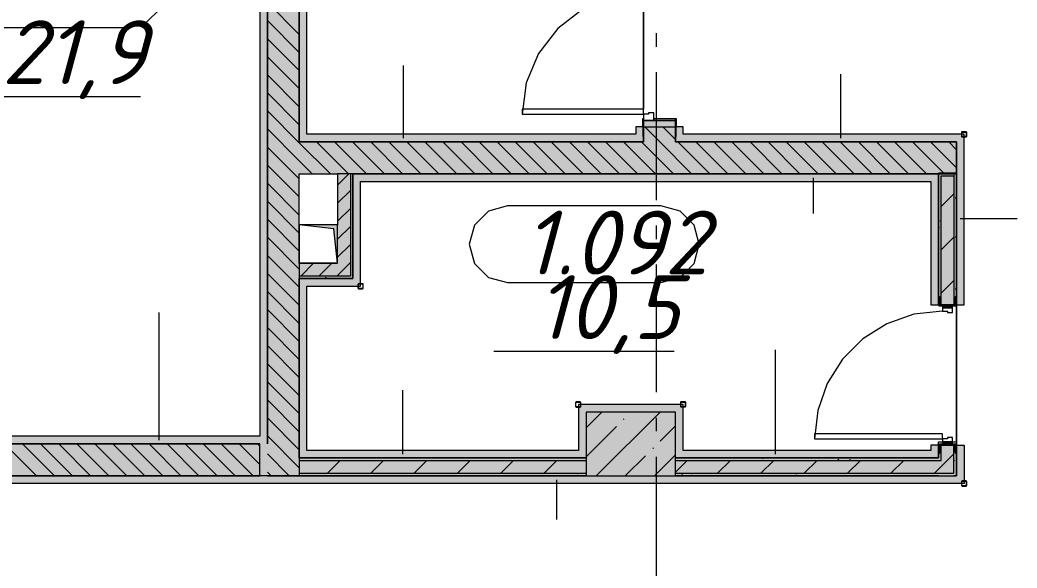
# Model space of a CAD drawing. Header units: millimetres. Extents: x -537608 to 253996, y -217170 to 186033.
# Drawn here: x -281659 to -273851, y -133122 to -128829 of the extents above; entities that cross this region are included whole.
import ezdxf

# ---------------------------------------------------------------- set-up
doc = ezdxf.new("R2010")
doc.units = ezdxf.units.MM
doc.layers.add('PDF _Геометрия', color=7, linetype='Continuous')
doc.layers.add('PDF _Текст', color=7, linetype='Continuous')
doc.layers.add('PDF _Сплошная заливка', color=7, linetype='Continuous', true_color=0xffffff)
doc.styles.add('PDF ISOCPEUR Italic', font='isocpeui.ttf')

msp = doc.modelspace()

# ---------------------------------------------------------------- hatches: boundary and pattern name
at = {"layer": 'PDF _Сплошная заливка', "true_color": 0xfef929, "transparency": 33554559}
for points in [[(-279471.1529, -129784.6241), (-279411.1522, -129784.6241), (-279411.1522, -124649.6246), (-279471.1529, -124649.6246), (-279471.1529, -128304.4246)], [(-275736.7281, -129784.6241), (-274326.1681, -129784.6241), (-274326.1681, -129724.6255), (-276526.1692, -129724.6255), (-276526.1692, -129784.6241)], [(-274526.169, -130094.6237), (-274466.1682, -130094.6237), (-274466.1682, -130034.6252), (-279051.1524, -130034.6252), (-279051.1524, -130094.6237), (-274893.4588, -130094.6237)], [(-279471.1529, -132199.9745), (-279411.1522, -132199.9745), (-279411.1522, -130854.6253), (-279471.1529, -130854.6253), (-279471.1529, -131157.3868)], [(-276526.1692, -131899.9731), (-276526.1692, -131839.9746), (-277286.1687, -131839.9746), (-277286.1687, -131899.9731), (-277226.1701, -131899.9731)], [(-276526.1692, -132199.9745), (-276466.1685, -132199.9745), (-276466.1685, -131839.9746), (-276526.1692, -131839.9746), (-276526.1692, -131899.9731)], [(-277286.1687, -132259.973), (-277286.1687, -132199.9745), (-279471.1529, -132199.9745), (-279471.1529, -132259.973), (-279109.8053, -132259.973)], [(-274526.169, -132259.973), (-274526.169, -132199.9745), (-276526.1692, -132199.9745), (-276526.1692, -132259.973), (-274893.4588, -132259.973)], [(-274471.8241, -132459.9739), (-274266.1695, -132459.9739), (-274266.1695, -132399.9732), (-284466.1716, -132399.9732), (-284466.1716, -132459.9739), (-274893.4588, -132459.9739)]]:
    msp.add_hatch(color=2, dxfattribs=at).paths.add_polyline_path(points)
at = {"layer": 'PDF _Сплошная заливка', "true_color": 0x5604ff, "transparency": 33554559}
for points in [[(-279781.1526, -132399.9732), (-279721.154, -132399.9732), (-279721.154, -124709.6231), (-279781.1526, -124709.6231), (-279781.1526, -132149.9743)], [(-279781.1526, -132149.9743), (-279781.1526, -132089.9735), (-282276.1709, -132089.9735), (-282276.1709, -132149.9743), (-280796.344, -132149.9743)]]:
    msp.add_hatch(color=180, dxfattribs=at).paths.add_polyline_path(points)
at = {"layer": 'PDF _Сплошная заливка', "transparency": 33554559}
h = msp.add_hatch(color=256, dxfattribs=at)
h.paths.add_polyline_path([(-276526.1692, -129784.6241), (-276526.1692, -129667.3009), (-276776.1703, -129667.3009), (-276776.1703, -129784.6241)], flags=0)
h.paths.add_polyline_path([(-276526.1692, -128517.3002), (-276526.1692, -128399.9728), (-276776.1703, -128399.9728), (-276776.1703, -128517.3002), (-276579.9974, -128517.3002)], flags=0)
h.paths.add_polyline_path([(-276776.1703, -127899.9705), (-276526.1692, -127899.9705), (-276526.1692, -124909.624), (-276776.1703, -124909.624), (-276776.1703, -126877.9457)], flags=0)
at = {"layer": 'PDF _Сплошная заливка', "true_color": 0xfef929, "transparency": 33554559}
h = msp.add_hatch(color=2, dxfattribs=at)
h.paths.add_polyline_path([(-276518.1688, -129724.6255), (-276466.1685, -129724.6255), (-276466.1685, -129667.3009), (-276518.1688, -129667.3009), (-276518.1688, -129672.3001), (-276526.1692, -129672.3001), (-276526.1692, -129724.6255)], flags=0)
h.paths.add_polyline_path([(-276466.1685, -128517.3002), (-276466.1685, -128039.9728), (-276526.1692, -128039.9728), (-276526.1692, -128512.2967), (-276518.1688, -128512.2967), (-276518.1688, -128517.3002)], flags=0)
h = msp.add_hatch(color=2, dxfattribs=at)
h.paths.add_polyline_path([(-276776.1703, -129784.6241), (-276776.1703, -129672.3001), (-276784.1685, -129672.3001), (-276784.1685, -129667.3009), (-276836.1688, -129667.3009), (-276836.1688, -129784.6241)], flags=0)
h.paths.add_polyline_path([(-276784.1685, -128517.3002), (-276781.402, -128512.2967), (-276776.1703, -128512.2967), (-276776.1703, -128459.9712), (-276836.1688, -128459.9712), (-276836.1688, -128517.3002)], flags=0)
at = {"layer": 'PDF _Сплошная заливка', "transparency": 33554559}
for points in [[(-274326.1681, -130034.6252), (-274326.1681, -129784.6241), (-279471.1529, -129784.6241), (-279471.1529, -130034.6252), (-274893.4588, -130034.6252)], [(-279109.8053, -130834.6244), (-279071.1533, -130834.6244), (-279071.1533, -130034.6252), (-279171.1538, -130034.6252), (-279171.1538, -130834.6244), (-279160.0424, -130834.6244)], [(-279201.153, -130834.6244), (-279171.1538, -130834.6244), (-279171.1538, -130734.6239), (-279471.1529, -130734.6239), (-279471.1529, -130834.6244)], [(-279109.8053, -130854.6253), (-279071.1533, -130854.6253), (-279071.1533, -130834.6244), (-279471.1529, -130834.6244), (-279471.1529, -130854.6253), (-279171.1538, -130854.6253)]]:
    msp.add_hatch(color=256, dxfattribs=at).paths.add_polyline_path(points)
h = msp.add_hatch(color=256, dxfattribs=at)
h.paths.add_polyline_path([(-274466.1682, -132279.974), (-274446.1695, -132279.974), (-274446.1695, -132159.626), (-274456.1678, -132159.626), (-274458.5253, -132221.6267), (-274464.1682, -132221.6267), (-274466.1682, -132259.973)], flags=0)
h.paths.add_polyline_path([(-274464.1682, -131059.6254), (-274464.1682, -130997.6246), (-274456.1678, -130997.6246), (-274456.1678, -131059.6254), (-274446.1695, -131059.6254), (-274446.1695, -130049.9714), (-274346.169, -130049.9714), (-274346.169, -130029.9748), (-274466.1682, -130029.9748), (-274466.1682, -131059.6254)], flags=0)
h = msp.add_hatch(color=256, dxfattribs=at)
h.paths.add_polyline_path([(-274446.1695, -132379.9744), (-274346.169, -132379.9744), (-274346.169, -132159.626), (-274446.1695, -132159.626), (-274446.1695, -132279.974)], flags=0)
h.paths.add_polyline_path([(-274446.1695, -131059.6254), (-274346.169, -131059.6254), (-274346.169, -130049.9714), (-274446.1695, -130049.9714), (-274446.1695, -130444.1473)], flags=0)
h = msp.add_hatch(color=256, dxfattribs=at)
h.paths.add_polyline_path([(-274326.1681, -132399.9732), (-274328.1682, -132221.6267), (-274336.1685, -132221.6267), (-274336.1685, -132159.626), (-274346.169, -132159.626), (-274346.169, -132399.9732)], flags=0)
h.paths.add_polyline_path([(-274346.169, -131059.6254), (-274336.1685, -131059.6254), (-274336.1685, -130997.6246), (-274328.1682, -130997.6246), (-274326.1681, -130029.9748), (-274346.169, -130029.9748), (-274346.169, -131049.6271)], flags=0)
at = {"layer": 'PDF _Сплошная заливка', "true_color": 0xfef929, "transparency": 33554559}
h = msp.add_hatch(color=2, dxfattribs=at)
h.paths.add_polyline_path([(-274466.1682, -132259.973), (-274466.1682, -132159.626), (-274526.169, -132159.626), (-274526.169, -132259.973), (-274471.8241, -132259.973)], flags=0)
h.paths.add_polyline_path([(-274466.1682, -131059.6254), (-274466.1682, -130094.6237), (-274526.169, -130094.6237), (-274526.169, -131059.6254)], flags=0)
at = {"layer": 'PDF _Сплошная заливка', "transparency": 33554559}
h = msp.add_hatch(color=256, dxfattribs=at)
h.paths.add_polyline_path([(-279781.1526, -132399.9732), (-279781.1526, -132149.9743), (-282276.1709, -132149.9743), (-282276.1709, -132399.9732), (-280796.344, -132399.9732)], flags=0)
h.paths.add_polyline_path([(-282976.1719, -132399.9732), (-282976.1719, -132149.9743), (-287576.5216, -132149.9743), (-287576.5216, -132399.9732), (-283326.1519, -132399.9732)], flags=0)
h = msp.add_hatch(color=256, dxfattribs=at)
h.paths.add_polyline_path([(-274471.8241, -132279.974), (-274466.1682, -132279.974), (-274466.1682, -132259.973), (-276526.1692, -132259.973), (-276526.1692, -132279.974), (-274893.4588, -132279.974)], flags=0)
h.paths.add_polyline_path([(-279109.8053, -132279.974), (-277226.1701, -132279.974), (-277226.1701, -132259.973), (-279471.1529, -132259.973), (-279471.1529, -132279.974)], flags=0)
h = msp.add_hatch(color=256, dxfattribs=at)
h.paths.add_polyline_path([(-274466.1682, -132379.9744), (-274446.1695, -132379.9744), (-274446.1695, -132279.974), (-276526.1692, -132279.974), (-276526.1692, -132379.9744), (-274471.8241, -132379.9744)], flags=0)
h.paths.add_polyline_path([(-277226.1701, -132379.9744), (-277226.1701, -132279.974), (-279471.1529, -132279.974), (-279471.1529, -132379.9744), (-279109.8053, -132379.9744)], flags=0)
h = msp.add_hatch(color=256, dxfattribs=at)
h.paths.add_polyline_path([(-274471.8241, -132399.9732), (-274346.169, -132399.9732), (-274346.169, -132379.9744), (-276526.1692, -132379.9744), (-276526.1692, -132399.9732), (-274893.4588, -132399.9732)], flags=0)
h.paths.add_polyline_path([(-277226.1701, -132399.9732), (-277226.1701, -132379.9744), (-279471.1529, -132379.9744), (-279471.1529, -132399.9732), (-279109.8053, -132399.9732)], flags=0)

# ---------------------------------------------------------------- linework, layer by layer
at = {"layer": 'PDF _Геометрия', "lineweight": 9}
for p, q in [((-279721.154, -132149.9743), (-279721.154, -124649.6246)), ((-279471.1529, -124649.6246), (-279471.1529, -129784.6241)), ((-279471.1529, -129784.6241), (-279471.1529, -124649.6246)), ((-279781.1526, -124709.6231), (-279781.1526, -132089.9735)), ((-279721.154, -124709.6231), (-279721.154, -132149.9743)), ((-279411.1522, -129724.6255), (-279411.1522, -124709.6231)), ((-279471.1529, -128942.7972), (-279721.154, -128692.7961)), ((-277251.1681, -128744.5747), (-277447.9201, -128895.5485)), ((-279471.1529, -129084.2205), (-279721.154, -128834.2194)), ((-277447.9201, -128895.5485), (-277598.894, -129092.2984)), ((-279471.1529, -129225.6395), (-279721.154, -128975.6427)), ((-279471.1529, -129367.0628), (-279721.154, -129117.0616)), ((-277598.894, -129092.2984), (-277693.7983, -129321.4201)), ((-278656.5782, -129754.6248), (-278656.5782, -129186.9337)), ((-279471.1529, -129508.4818), (-279721.154, -129258.485)), ((-275231.7309, -129754.6248), (-275231.7309, -129254.6269)), ((-277693.7983, -129321.4201), (-277726.1702, -129567.3005)), ((-279471.1529, -129649.9051), (-279721.154, -129399.904)), ((-279471.1529, -129791.3284), (-279721.154, -129541.3272)), ((-276776.1703, -129527.2986), (-277726.1702, -129527.2986)), ((-277726.1702, -129527.2986), (-277726.1702, -129567.3005)), ((-277726.1702, -129567.3005), (-276776.1703, -129567.3005)), ((-276776.1703, -129567.3005), (-276776.1703, -129527.2986)), ((-276776.1703, -129567.3005), (-276776.1703, -129617.3007)), ((-276736.1684, -129567.3005), (-276776.1703, -129567.3005)), ((-276696.1687, -129557.2979), (-276736.1684, -129557.2979)), ((-276736.1684, -129557.2979), (-276736.1684, -129567.3005)), ((-276696.1687, -129617.3007), (-276696.1687, -129557.2979)), ((-276784.1685, -129667.3009), (-276836.1688, -129667.3009)), ((-276836.1688, -129667.3009), (-276836.1688, -129724.6255)), ((-276776.1703, -129602.2989), (-276784.1685, -129602.2989)), ((-276784.1685, -129602.2989), (-276784.1685, -129672.3001)), ((-276784.1685, -129672.3001), (-276776.1703, -129672.3001)), ((-276775.1692, -129602.2989), (-276776.1703, -129602.2989)), ((-276776.1703, -129602.2989), (-276776.1703, -129617.3007)), ((-276776.1703, -129672.3001), (-276776.1703, -129602.2989)), ((-276776.1703, -129617.3007), (-276696.1687, -129617.3007)), ((-276526.1692, -129617.3007), (-276776.1703, -129617.3007)), ((-276776.1703, -129617.3007), (-276776.1703, -129667.3009)), ((-276776.1703, -129617.3007), (-276775.1692, -129617.3007)), ((-276776.1703, -129667.3009), (-276526.1692, -129667.3009)), ((-276776.1703, -129672.3001), (-276776.1703, -129784.6241)), ((-276776.1703, -129784.6241), (-276776.1703, -129672.3001)), ((-276775.1692, -129617.3007), (-276775.1692, -129602.2989)), ((-276649.4258, -129784.6241), (-276766.7532, -129667.3009)), ((-276526.1692, -129602.2989), (-276696.1687, -129602.2989)), ((-276696.1687, -129602.2989), (-276696.1687, -129617.3007)), ((-276696.1687, -129617.3007), (-276526.1692, -129617.3007)), ((-276526.1692, -129766.4617), (-276625.3321, -129667.3009)), ((-276526.1692, -129617.3007), (-276526.1692, -129602.2989)), ((-276518.1688, -129602.2989), (-276526.1692, -129602.2989)), ((-276526.1692, -129602.2989), (-276526.1692, -129672.3001)), ((-276526.1692, -129667.3009), (-276526.1692, -129617.3007)), ((-276526.1692, -129672.3001), (-276518.1688, -129672.3001)), ((-276526.1692, -129724.6255), (-276526.1692, -129672.3001)), ((-276526.1692, -129672.3001), (-276526.1692, -129724.6255)), ((-276518.1688, -129672.3001), (-276518.1688, -129602.2989)), ((-276466.1685, -129667.3009), (-276518.1688, -129667.3009)), ((-276466.1685, -129724.6255), (-276466.1685, -129667.3009)), ((-279471.1529, -129932.7473), (-279721.154, -129682.7462)), ((-276836.1688, -129724.6255), (-279411.1522, -129724.6255)), ((-276526.1692, -129784.6241), (-276526.1692, -129724.6255)), ((-276526.1692, -129724.6255), (-276526.1692, -129784.6241)), ((-274326.1681, -129724.6255), (-276466.1685, -129724.6255)), ((-274266.1695, -129724.6255), (-274326.1681, -129724.6255)), ((-274284.9971, -129705.7958), (-274286.1683, -129708.6247)), ((-274286.1683, -129708.6247), (-274286.1683, -129740.6263)), ((-274286.1683, -129740.6263), (-274284.9971, -129743.4553)), ((-274282.1681, -129704.6246), (-274284.9971, -129705.7958)), ((-274284.9971, -129743.4553), (-274282.1681, -129744.6264)), ((-274284.1682, -129708.6247), (-274283.5826, -129707.2124)), ((-274284.1682, -129740.6263), (-274284.1682, -129708.6247)), ((-274283.5826, -129742.0386), (-274284.1682, -129740.6263)), ((-274283.5826, -129707.2124), (-274282.1681, -129706.6268)), ((-274282.1681, -129742.6242), (-274283.5826, -129742.0386)), ((-274250.1687, -129704.6246), (-274282.1681, -129704.6246)), ((-274282.1681, -129706.6268), (-274250.1687, -129706.6268)), ((-274250.1687, -129742.6242), (-274282.1681, -129742.6242)), ((-274282.1681, -129744.6264), (-274250.1687, -129744.6264)), ((-274266.1695, -131059.6254), (-274266.1695, -129724.6255)), ((-274247.3398, -129705.7958), (-274250.1687, -129704.6246)), ((-274250.1687, -129706.6268), (-274248.7542, -129707.2124)), ((-274248.7542, -129742.0386), (-274250.1687, -129742.6242)), ((-274250.1687, -129744.6264), (-274247.3398, -129743.4553)), ((-274248.7542, -129707.2124), (-274248.1686, -129708.6247)), ((-274248.1686, -129740.6263), (-274248.7542, -129742.0386)), ((-274248.1686, -129708.6247), (-274248.1686, -129740.6263)), ((-274246.1686, -129708.6247), (-274247.3398, -129705.7958)), ((-274247.3398, -129743.4553), (-274246.1686, -129740.6263)), ((-274246.1686, -129740.6263), (-274246.1686, -129708.6247)), ((-279471.1529, -130074.1706), (-279721.154, -129824.1695)), ((-279471.1529, -129784.6241), (-279411.1522, -129784.6241)), ((-279411.1522, -129784.6241), (-279471.1529, -129784.6241)), ((-279227.854, -130034.6252), (-279471.1529, -129791.3284)), ((-279411.1522, -129784.6241), (-276836.1688, -129784.6241)), ((-276836.1688, -129784.6241), (-279411.1522, -129784.6241)), ((-279086.4329, -130034.6252), (-279336.4318, -129784.6241)), ((-278945.0117, -130034.6252), (-279195.0106, -129784.6241)), ((-278803.5905, -130034.6252), (-279053.5895, -129784.6241)), ((-278662.1694, -130034.6252), (-278912.1684, -129784.6241)), ((-278520.7462, -130034.6252), (-278770.7472, -129784.6241)), ((-278379.325, -130034.6252), (-278629.3261, -129784.6241)), ((-278237.9038, -130034.6252), (-278487.9049, -129784.6241)), ((-278096.4827, -130034.6252), (-278346.4838, -129784.6241)), ((-277955.0616, -130034.6252), (-278205.0606, -129784.6241)), ((-277813.6404, -130034.6252), (-278063.6394, -129784.6241)), ((-277672.2193, -130034.6252), (-277922.2182, -129784.6241)), ((-277530.7982, -130034.6252), (-277780.7971, -129784.6241)), ((-277389.3749, -130034.6252), (-277639.376, -129784.6241)), ((-277247.9537, -130034.6252), (-277497.9548, -129784.6241)), ((-277106.5326, -130034.6252), (-277356.5337, -129784.6241)), ((-276965.1114, -130034.6252), (-277215.1126, -129784.6241)), ((-276823.6903, -130034.6252), (-277073.6893, -129784.6241)), ((-276682.2692, -130034.6252), (-276932.2681, -129784.6241)), ((-276776.1703, -129784.6241), (-276836.1688, -129784.6241)), ((-276836.1688, -129784.6241), (-276776.1703, -129784.6241)), ((-276540.848, -130034.6252), (-276790.847, -129784.6241)), ((-276399.4269, -130034.6252), (-276649.4258, -129784.6241)), ((-274326.1681, -129784.6241), (-276526.1692, -129784.6241)), ((-276526.1692, -129784.6241), (-274326.1681, -129784.6241)), ((-276258.0058, -130034.6252), (-276508.0047, -129784.6241)), ((-276116.5846, -130034.6252), (-276366.5836, -129784.6241)), ((-275975.1613, -130034.6252), (-276225.1624, -129784.6241)), ((-275833.7402, -130034.6252), (-276083.7413, -129784.6241)), ((-275692.319, -130034.6252), (-275942.3202, -129784.6241)), ((-275550.8979, -130034.6252), (-275800.899, -129784.6241)), ((-275409.4768, -130034.6252), (-275659.4757, -129784.6241)), ((-275268.0556, -130034.6252), (-275518.0546, -129784.6241)), ((-275126.6345, -130034.6252), (-275376.6334, -129784.6241)), ((-274985.2134, -130034.6252), (-275235.2123, -129784.6241)), ((-274843.7901, -130034.6252), (-275093.7911, -129784.6241)), ((-274702.3689, -130034.6252), (-274952.37, -129784.6241)), ((-274560.9478, -130034.6252), (-274810.9489, -129784.6241)), ((-274419.5267, -130034.6252), (-274669.5278, -129784.6241)), ((-274326.1681, -129986.5626), (-274528.1044, -129784.6241)), ((-274326.1681, -129845.1393), (-274386.6833, -129784.6241)), ((-274326.1681, -130034.6252), (-274326.1681, -129784.6241)), ((-274326.1681, -129784.6241), (-274326.1681, -130029.9748)), ((-279471.1529, -130215.5896), (-279721.154, -129965.5885)), ((-279369.2751, -130034.6252), (-279471.1529, -129932.7473)), ((-279471.1529, -130734.6239), (-279471.1529, -130034.6252)), ((-279471.1529, -130034.6252), (-279171.1538, -130034.6252)), ((-279171.1538, -130122.4528), (-279083.3239, -130034.6252)), ((-279171.1538, -130034.6252), (-279171.1538, -130434.6269)), ((-279071.1533, -130034.6252), (-279171.1538, -130034.6252)), ((-279051.1524, -130034.6252), (-279071.1533, -130034.6252)), ((-279071.1533, -130034.6252), (-279071.1533, -130834.6244)), ((-274466.1682, -130034.6252), (-279051.1524, -130034.6252)), ((-279051.1524, -130034.6252), (-279051.1524, -130094.6237)), ((-279051.1524, -130854.6253), (-279051.1524, -130034.6252)), ((-279051.1524, -130034.6252), (-274326.1681, -130034.6252)), ((-275446.8887, -130064.6244), (-275446.8887, -130345.4343)), ((-274446.1695, -130029.9748), (-274466.1682, -130029.9748)), ((-274466.1682, -130029.9748), (-274466.1682, -130094.6237)), ((-274466.1682, -130094.6237), (-274466.1682, -130034.6252)), ((-274346.169, -130029.9748), (-274446.1695, -130029.9748)), ((-274446.1695, -131059.6254), (-274446.1695, -130049.9714)), ((-274446.1695, -130049.9714), (-274346.169, -130049.9714)), ((-274326.1681, -130029.9748), (-274346.169, -130029.9748)), ((-274346.169, -130049.9714), (-274346.169, -131059.6254)), ((-274326.1681, -130029.9748), (-274326.1681, -131059.6254)), ((-274326.1681, -131059.6254), (-274326.1681, -130029.9748)), ((-279471.1529, -130357.0129), (-279721.154, -130107.0118)), ((-279051.1524, -130094.6237), (-279051.1524, -130854.6253)), ((-278991.1538, -130854.6253), (-278991.1538, -130094.6237)), ((-278991.1538, -130094.6237), (-274526.169, -130094.6237)), ((-274526.169, -130094.6237), (-274526.169, -131059.6254)), ((-274466.1682, -131059.6254), (-274466.1682, -130094.6237)), ((-274466.1682, -130094.6237), (-274466.1682, -131059.6254)), ((-279171.1538, -130263.8761), (-279071.1533, -130163.8756)), ((-274446.1695, -130290.6502), (-274346.169, -130190.6498)), ((-279471.1529, -130498.4319), (-279721.154, -130248.4351)), ((-279171.1538, -130405.295), (-279071.1533, -130305.2989)), ((-279471.1529, -130639.8552), (-279721.154, -130389.8541)), ((-279171.1538, -130546.7184), (-279071.1533, -130446.718)), ((-274296.1688, -130384.4502), (-273851.3382, -130384.4502)), ((-279471.1529, -130781.2742), (-279721.154, -130531.2774)), ((-274446.1695, -130630.0635), (-274346.169, -130530.0631)), ((-279171.1538, -130688.1417), (-279071.1533, -130588.1412)), ((-279471.1529, -130922.6975), (-279721.154, -130672.6964)), ((-279171.1538, -130734.6239), (-279471.1529, -130734.6239)), ((-279471.1529, -130734.6239), (-279471.1529, -130834.6244)), ((-279459.0598, -130834.6244), (-279359.0593, -130734.6239)), ((-279317.6386, -130834.6244), (-279217.6382, -130734.6239)), ((-279171.1538, -130829.5606), (-279071.1533, -130729.5602)), ((-279471.1529, -131064.1207), (-279721.154, -130814.1196)), ((-279171.1538, -130834.6244), (-279471.1529, -130834.6244)), ((-279471.1529, -130834.6244), (-279471.1529, -130854.6253)), ((-279176.2175, -130834.6244), (-279171.1538, -130829.5606)), ((-279071.1533, -130834.6244), (-279171.1538, -130834.6244)), ((-279471.1529, -132259.973), (-279471.1529, -130854.6253)), ((-279471.1529, -130854.6253), (-279171.1538, -130854.6253)), ((-279411.1522, -130854.6253), (-279471.1529, -130854.6253)), ((-279471.1529, -130854.6253), (-279471.1529, -132199.9745)), ((-279051.1524, -130854.6253), (-279411.1522, -130854.6253)), ((-279411.1522, -132199.9745), (-279411.1522, -130914.6239)), ((-279411.1522, -130914.6239), (-278991.1538, -130914.6239)), ((-279171.1538, -130854.6253), (-279071.1533, -130854.6253)), ((-279071.1533, -130854.6253), (-279051.1524, -130854.6253)), ((-279009.9814, -130895.7984), (-279011.1526, -130898.6274)), ((-279011.1526, -130898.6274), (-279011.1526, -130930.6246)), ((-279007.1524, -130894.6273), (-279009.9814, -130895.7984)), ((-279009.1525, -130898.6274), (-279008.5669, -130897.2108)), ((-279009.1525, -130930.6246), (-279009.1525, -130898.6274)), ((-279008.5669, -130897.2108), (-279007.1524, -130896.6252)), ((-278975.1531, -130894.6273), (-279007.1524, -130894.6273)), ((-279007.1524, -130896.6252), (-278975.1531, -130896.6252)), ((-278991.1538, -130914.6239), (-278991.1538, -130854.6253)), ((-278972.3241, -130895.7984), (-278975.1531, -130894.6273)), ((-278975.1531, -130896.6252), (-278973.7386, -130897.2108)), ((-278973.7386, -130897.2108), (-278973.153, -130898.6274)), ((-278973.153, -130898.6274), (-278973.153, -130930.6246)), ((-278971.1529, -130898.6274), (-278972.3241, -130895.7984)), ((-278971.1529, -130930.6246), (-278971.1529, -130898.6274)), ((-274446.1695, -130969.4726), (-274346.169, -130869.4721)), ((-279471.1529, -131205.5397), (-279721.154, -130955.5386)), ((-279011.1526, -130930.6246), (-279009.9814, -130933.4537)), ((-279009.9814, -130933.4537), (-279007.1524, -130934.6248)), ((-279008.5669, -130932.0413), (-279009.1525, -130930.6246)), ((-279007.1524, -130932.6269), (-279008.5669, -130932.0413)), ((-278975.1531, -130932.6269), (-279007.1524, -130932.6269)), ((-279007.1524, -130934.6248), (-278975.1531, -130934.6248)), ((-278973.7386, -130932.0413), (-278975.1531, -130932.6269)), ((-278975.1531, -130934.6248), (-278972.3241, -130933.4537)), ((-278973.153, -130930.6246), (-278973.7386, -130932.0413)), ((-278972.3241, -130933.4537), (-278971.1529, -130930.6246)), ((-274456.1678, -130997.6246), (-274464.1682, -130997.6246)), ((-274464.1682, -130997.6246), (-274464.1682, -131067.6258)), ((-274456.1678, -131059.6254), (-274456.1678, -130997.6246)), ((-274328.1682, -130997.6246), (-274336.1685, -130997.6246)), ((-274336.1685, -130997.6246), (-274336.1685, -131059.6254)), ((-274328.1682, -131067.6258), (-274328.1682, -130997.6246)), ((-274526.169, -131059.6254), (-274466.1682, -131059.6254)), ((-274464.1682, -131067.6258), (-274436.1689, -131067.6258)), ((-274436.1689, -131059.6254), (-274456.1678, -131059.6254)), ((-274436.1689, -131067.6258), (-274436.1689, -131059.6254)), ((-274356.1695, -131059.6254), (-274436.1689, -131059.6254)), ((-274436.1689, -131059.6254), (-274436.1689, -131084.6255)), ((-274336.1685, -131059.6254), (-274356.1695, -131059.6254)), ((-274356.1695, -131059.6254), (-274356.1695, -131067.6258)), ((-274356.1695, -131084.6255), (-274356.1695, -131059.6254)), ((-274356.1695, -131067.6258), (-274328.1682, -131067.6258)), ((-274326.1681, -131059.6254), (-274266.1695, -131059.6254)), ((-280567.8724, -132119.9728), (-280567.8724, -131119.9727)), ((-279471.1529, -131346.9609), (-279721.154, -131096.962)), ((-274658.6898, -131134.6989), (-274870.0518, -131208.6573)), ((-274436.1689, -131109.6256), (-274658.6898, -131134.6989)), ((-274356.1695, -131084.6255), (-274436.1689, -131084.6255)), ((-274436.1689, -131084.6255), (-274436.1689, -131109.6256)), ((-274436.1689, -131084.6255), (-274356.1695, -131084.6255)), ((-274436.1689, -131109.6256), (-274396.1692, -131109.6256)), ((-274396.1692, -131109.6256), (-274396.1692, -131119.624)), ((-274396.1692, -131119.624), (-274356.1695, -131119.624)), ((-274356.1695, -131119.624), (-274356.1695, -131084.6255)), ((-279471.1529, -131488.3842), (-279721.154, -131238.3831)), ((-274870.0518, -131208.6573), (-275059.6583, -131327.7953)), ((-279471.1529, -131629.8053), (-279721.154, -131379.8042)), ((-275059.6583, -131327.7953), (-275217.9994, -131486.1365)), ((-275743.2881, -132229.9738), (-275743.2881, -131413.1341)), ((-279471.1529, -131771.2264), (-279721.154, -131521.2253)), ((-275217.9994, -131486.1365), (-275337.1375, -131675.7429)), ((-279471.1529, -131912.6476), (-279721.154, -131662.6465)), ((-275337.1375, -131675.7429), (-275411.0958, -131887.1049)), ((-278659.5924, -132229.9738), (-278659.5924, -131729.9737)), ((-279471.1529, -132054.0688), (-279721.154, -131804.0698)), ((-277306.4021, -131822.0685), (-277307.5755, -131824.8975)), ((-277307.5755, -131824.8975), (-277307.5755, -131856.8968)), ((-277307.5755, -131856.8968), (-277306.4021, -131859.7258)), ((-277303.5753, -131820.8973), (-277306.4021, -131822.0685)), ((-277306.4021, -131859.7258), (-277303.5753, -131860.897)), ((-277305.5754, -131824.8975), (-277304.9898, -131823.483)), ((-277305.5754, -131856.8968), (-277305.5754, -131824.8975)), ((-277304.9898, -131858.3113), (-277305.5754, -131856.8968)), ((-277304.9898, -131823.483), (-277303.5753, -131822.8974)), ((-277303.5753, -131858.8969), (-277304.9898, -131858.3113)), ((-277271.5738, -131820.8973), (-277303.5753, -131820.8973)), ((-277303.5753, -131822.8974), (-277271.5738, -131822.8974)), ((-277271.5738, -131858.8969), (-277303.5753, -131858.8969)), ((-277303.5753, -131860.897), (-277271.5738, -131860.897)), ((-276526.1692, -131839.9746), (-277286.1687, -131839.9746)), ((-277286.1687, -131839.9746), (-277286.1687, -131899.9731)), ((-277268.7469, -131822.0685), (-277271.5738, -131820.8973)), ((-277271.5738, -131822.8974), (-277270.1593, -131823.483)), ((-277270.1593, -131858.3113), (-277271.5738, -131858.8969)), ((-277271.5738, -131860.897), (-277268.7469, -131859.7258)), ((-277270.1593, -131823.483), (-277269.5737, -131824.8975)), ((-277269.5737, -131856.8968), (-277270.1593, -131858.3113)), ((-277269.5737, -131824.8975), (-277269.5737, -131856.8968)), ((-277267.5736, -131824.8975), (-277268.7469, -131822.0685)), ((-277268.7469, -131859.7258), (-277267.5736, -131856.8968)), ((-277267.5736, -131856.8968), (-277267.5736, -131824.8975)), ((-276466.1685, -131839.9746), (-276526.1692, -131839.9746)), ((-276484.9982, -131821.1449), (-276486.1694, -131823.9739)), ((-276486.1694, -131823.9739), (-276486.1694, -131855.9732)), ((-276486.1694, -131855.9732), (-276484.9982, -131858.8022)), ((-276482.1692, -131819.9736), (-276484.9982, -131821.1449)), ((-276484.9982, -131858.8022), (-276482.1692, -131859.9734)), ((-276484.1693, -131823.9739), (-276483.5837, -131822.5594)), ((-276484.1693, -131855.9732), (-276484.1693, -131823.9739)), ((-276483.5837, -131857.3877), (-276484.1693, -131855.9732)), ((-276483.5837, -131822.5594), (-276482.1692, -131821.9737)), ((-276482.1692, -131857.9733), (-276483.5837, -131857.3877)), ((-276450.1699, -131819.9736), (-276482.1692, -131819.9736)), ((-276482.1692, -131821.9737), (-276450.1699, -131821.9737)), ((-276450.1699, -131857.9733), (-276482.1692, -131857.9733)), ((-276482.1692, -131859.9734), (-276450.1699, -131859.9734)), ((-276466.1685, -132199.9745), (-276466.1685, -131839.9746)), ((-276447.3409, -131821.1449), (-276450.1699, -131819.9736)), ((-276450.1699, -131821.9737), (-276448.7554, -131822.5594)), ((-276448.7554, -131857.3877), (-276450.1699, -131857.9733)), ((-276450.1699, -131859.9734), (-276447.3409, -131858.8022)), ((-276448.7554, -131822.5594), (-276448.1698, -131823.9739)), ((-276448.1698, -131855.9732), (-276448.7554, -131857.3877)), ((-276448.1698, -131823.9739), (-276448.1698, -131855.9732)), ((-276446.1697, -131823.9739), (-276447.3409, -131821.1449)), ((-276447.3409, -131858.8022), (-276446.1697, -131855.9732)), ((-276446.1697, -131855.9732), (-276446.1697, -131823.9739)), ((-277286.1687, -131899.9731), (-277286.1687, -132199.9745)), ((-277226.1701, -132023.1996), (-277102.9436, -131899.9731)), ((-277226.1701, -131899.9731), (-277226.1701, -132399.9732)), ((-276526.1692, -131899.9731), (-277226.1701, -131899.9731)), ((-277146.7455, -132399.9732), (-276646.7476, -131899.9731)), ((-276526.1692, -132399.9732), (-276526.1692, -131899.9731)), ((-275411.0958, -131887.1049), (-275436.1691, -132109.6258)), ((-279471.1529, -132195.4899), (-279721.154, -131945.4909)), ((-277226.1701, -132251.2987), (-276988.8262, -132013.9549)), ((-276931.8009, -131956.9296), (-276927.0601, -131952.1887)), ((-276646.6787, -132128.0034), (-276526.1692, -132007.496)), ((-279781.1526, -132089.9735), (-282216.1702, -132089.9735)), ((-279471.1529, -132336.911), (-279721.154, -132086.912)), ((-274436.1689, -132069.626), (-275436.1691, -132069.626)), ((-275436.1691, -132069.626), (-275436.1691, -132109.6258)), ((-274436.1689, -132109.6258), (-274436.1689, -132069.626)), ((-279781.1526, -132149.9743), (-282276.1709, -132149.9743)), ((-282276.1709, -132149.9743), (-279781.1526, -132149.9743)), ((-281529.4121, -132399.9732), (-281779.4132, -132149.9743)), ((-281387.991, -132399.9732), (-281637.9921, -132149.9743)), ((-281246.5698, -132399.9732), (-281496.5688, -132149.9743)), ((-281105.1487, -132399.9732), (-281355.1477, -132149.9743)), ((-280963.7276, -132399.9732), (-281213.7265, -132149.9743)), ((-280822.3043, -132399.9732), (-281072.3054, -132149.9743)), ((-280680.8831, -132399.9732), (-280930.8843, -132149.9743)), ((-280539.462, -132399.9732), (-280789.4631, -132149.9743)), ((-280398.0409, -132399.9732), (-280648.042, -132149.9743)), ((-280256.6197, -132399.9732), (-280506.6187, -132149.9743)), ((-280115.1986, -132399.9732), (-280365.1975, -132149.9743)), ((-279973.7775, -132399.9732), (-280223.7764, -132149.9743)), ((-279832.3563, -132399.9732), (-280082.3553, -132149.9743)), ((-279781.1526, -132309.7536), (-279940.9341, -132149.9743)), ((-279781.1526, -132168.3325), (-279799.513, -132149.9743)), ((-279781.1526, -132399.9732), (-279781.1526, -132149.9743)), ((-275436.1691, -132109.6258), (-274436.1689, -132109.6258)), ((-274466.1682, -132159.626), (-274526.169, -132159.626)), ((-274526.169, -132159.626), (-274526.169, -132199.9745)), ((-274466.1682, -132259.973), (-274466.1682, -132159.626)), ((-274466.1682, -132159.626), (-274466.1682, -132259.973)), ((-274436.1689, -132151.6256), (-274464.1682, -132151.6256)), ((-274464.1682, -132151.6256), (-274464.1682, -132221.6267)), ((-274456.1678, -132159.626), (-274436.1689, -132159.626)), ((-274456.1678, -132221.6267), (-274456.1678, -132159.626)), ((-274446.1695, -132279.974), (-274446.1695, -132159.626)), ((-274436.1689, -132109.6258), (-274436.1689, -132134.6259)), ((-274396.1692, -132109.6258), (-274436.1689, -132109.6258)), ((-274436.1689, -132134.6259), (-274356.1695, -132134.6259)), ((-274356.1695, -132134.6259), (-274436.1689, -132134.6259)), ((-274436.1689, -132134.6259), (-274436.1689, -132159.626)), ((-274436.1689, -132159.626), (-274436.1689, -132151.6256)), ((-274436.1689, -132159.626), (-274356.1695, -132159.626)), ((-274356.1695, -132099.6252), (-274396.1692, -132099.6252)), ((-274396.1692, -132099.6252), (-274396.1692, -132109.6258)), ((-274356.1695, -132134.6259), (-274356.1695, -132099.6252)), ((-274356.1695, -132159.626), (-274356.1695, -132134.6259)), ((-274328.1682, -132151.6256), (-274356.1695, -132151.6256)), ((-274356.1695, -132151.6256), (-274356.1695, -132159.626)), ((-274356.1695, -132159.626), (-274336.1685, -132159.626)), ((-274346.169, -132379.9744), (-274346.169, -132159.626)), ((-274336.1685, -132159.626), (-274336.1685, -132221.6267)), ((-274328.1682, -132221.6267), (-274328.1682, -132151.6256)), ((-274326.1681, -132399.9732), (-274326.1681, -132159.626)), ((-274326.1681, -132159.626), (-274266.1695, -132159.626)), ((-274326.1681, -132159.626), (-274326.1681, -132399.9732)), ((-274266.1695, -132159.626), (-274266.1695, -132399.9732)), ((-279549.5119, -132399.9732), (-279721.154, -132228.3332)), ((-279471.1529, -132199.9745), (-279471.1529, -132259.973)), ((-277286.1687, -132199.9745), (-279411.1522, -132199.9745)), ((-276918.6486, -132399.9732), (-276760.7272, -132242.054)), ((-276703.704, -132185.0287), (-276698.961, -132180.2878)), ((-276690.5495, -132399.9732), (-276526.1692, -132235.593)), ((-274526.169, -132199.9745), (-276466.1685, -132199.9745)), ((-274464.1682, -132221.6267), (-274456.1678, -132221.6267)), ((-274446.1695, -132327.1194), (-274346.169, -132227.1189)), ((-274336.1685, -132221.6267), (-274328.1682, -132221.6267)), ((-279471.1529, -132259.973), (-277286.1687, -132259.973)), ((-277226.1701, -132259.973), (-279471.1529, -132259.973)), ((-279471.1529, -132259.973), (-279471.1529, -132279.974)), ((-279471.1529, -132279.974), (-277226.1701, -132279.974)), ((-279471.1529, -132279.974), (-279471.1529, -132379.9744)), ((-279250.7829, -132379.9744), (-279150.7825, -132279.974)), ((-278911.3717, -132379.9744), (-278811.3713, -132279.974)), ((-278571.9606, -132379.9744), (-278471.9602, -132279.974)), ((-278232.5494, -132379.9744), (-278132.549, -132279.974)), ((-277893.1383, -132379.9744), (-277793.1378, -132279.974)), ((-277553.725, -132379.9744), (-277453.7267, -132279.974)), ((-277286.1687, -132259.973), (-277226.1701, -132259.973)), ((-274466.1682, -132259.973), (-276526.1692, -132259.973)), ((-276526.1692, -132259.973), (-274526.169, -132259.973)), ((-276526.1692, -132370.65), (-276435.4932, -132279.974)), ((-276526.1692, -132279.974), (-274466.1682, -132279.974)), ((-276196.0803, -132379.9744), (-276096.0799, -132279.974)), ((-275856.6692, -132379.9744), (-275756.6687, -132279.974)), ((-275517.258, -132379.9744), (-275417.2576, -132279.974)), ((-275177.8468, -132379.9744), (-275077.8464, -132279.974)), ((-274838.4357, -132379.9744), (-274738.4352, -132279.974)), ((-274526.169, -132259.973), (-274466.1682, -132259.973)), ((-274499.0245, -132379.9744), (-274446.1695, -132327.1194)), ((-274466.1682, -132279.974), (-274446.1695, -132279.974)), ((-279721.154, -132399.9732), (-282276.1709, -132399.9732)), ((-282276.1709, -132399.9732), (-279781.1526, -132399.9732)), ((-279690.933, -132399.9732), (-279721.154, -132369.7543)), ((-279721.154, -132399.9732), (-279471.1529, -132399.9732)), ((-279471.1529, -132399.9732), (-279721.154, -132399.9732)), ((-279471.1529, -132379.9744), (-279471.1529, -132399.9732)), ((-279471.1529, -132379.9744), (-277226.1701, -132379.9744)), ((-279471.1529, -132399.9732), (-277226.1701, -132399.9732)), ((-277226.1701, -132399.9732), (-279471.1529, -132399.9732)), ((-277226.1701, -132399.9732), (-276526.1692, -132399.9732)), ((-276526.1692, -132379.9744), (-274466.1682, -132379.9744)), ((-274466.1682, -132399.9732), (-276526.1692, -132399.9732)), ((-276526.1692, -132399.9732), (-274466.1682, -132399.9732)), ((-274466.1682, -132379.9744), (-274446.1695, -132379.9744)), ((-274466.1682, -132399.9732), (-274446.1695, -132399.9732)), ((-274446.1695, -132379.9744), (-274346.169, -132379.9744)), ((-274446.1695, -132399.9732), (-274346.169, -132399.9732)), ((-274346.169, -132399.9732), (-274326.1681, -132399.9732)), ((-274326.1681, -132399.9732), (-274346.169, -132399.9732)), ((-274266.1695, -132399.9732), (-274266.1695, -132459.9739)), ((-274266.1695, -132459.9739), (-284466.1716, -132459.9739)), ((-277458.2048, -132429.9747), (-277458.2048, -132740.7493)), ((-274284.9971, -132441.1463), (-274286.1683, -132443.9731)), ((-274286.1683, -132443.9731), (-274286.1683, -132475.9746)), ((-274286.1683, -132475.9746), (-274284.9971, -132478.8015)), ((-274282.1681, -132439.9729), (-274284.9971, -132441.1463)), ((-274284.9971, -132478.8015), (-274282.1681, -132479.9749)), ((-274284.1682, -132443.9731), (-274283.5826, -132442.5587)), ((-274284.1682, -132475.9746), (-274284.1682, -132443.9731)), ((-274283.5826, -132477.387), (-274284.1682, -132475.9746)), ((-274283.5826, -132442.5587), (-274282.1681, -132441.973)), ((-274282.1681, -132477.9748), (-274283.5826, -132477.387)), ((-274250.1687, -132439.9729), (-274282.1681, -132439.9729)), ((-274282.1681, -132441.973), (-274250.1687, -132441.973)), ((-274250.1687, -132477.9748), (-274282.1681, -132477.9748)), ((-274282.1681, -132479.9749), (-274250.1687, -132479.9749)), ((-274247.3398, -132441.1463), (-274250.1687, -132439.9729)), ((-274250.1687, -132441.973), (-274248.7542, -132442.5587)), ((-274248.7542, -132477.387), (-274250.1687, -132477.9748)), ((-274250.1687, -132479.9749), (-274247.3398, -132478.8015)), ((-274248.7542, -132442.5587), (-274248.1686, -132443.9731)), ((-274248.1686, -132475.9746), (-274248.7542, -132477.387)), ((-274248.1686, -132443.9731), (-274248.1686, -132475.9746)), ((-274246.1686, -132443.9731), (-274247.3398, -132441.1463)), ((-274247.3398, -132478.8015), (-274246.1686, -132475.9746)), ((-274246.1686, -132475.9746), (-274246.1686, -132443.9731))]:
    msp.add_line(p, q, dxfattribs=at)
at = {"layer": 'PDF _Геометрия', "color": 9, "lineweight": 9, "true_color": 0xc0c0c0}
for p, q in [((-276776.1703, -128617.3006), (-276776.1703, -129527.2986)), ((-276776.1703, -129527.2986), (-276776.1703, -128617.3006)), ((-274326.1681, -132134.6259), (-274326.1681, -131059.6254)), ((-274326.1681, -131059.6254), (-274326.1681, -132159.626)), ((-274466.1682, -132159.626), (-274466.1682, -132134.6259)), ((-274466.1682, -132134.6259), (-274436.1689, -132134.6259)), ((-274356.1695, -132134.6259), (-274326.1681, -132134.6259))]:
    msp.add_line(p, q, dxfattribs=at)
at = {"layer": 'PDF _Геометрия', "color": 253, "lineweight": 9, "true_color": 0xaaaaaa}
for p, q in [((-280668.9945, -128849.1179), (-280559.1852, -128739.3085)), ((-282018.994, -128889.3092), (-280818.993, -128889.3092)), ((-280818.993, -128889.3092), (-280668.9945, -128849.1179)), ((-276676.1699, -128933.3802), (-276676.1699, -129039.2152)), ((-276676.1699, -129239.216), (-276676.1699, -130239.2161)), ((-282128.0326, -129427.3455), (-280715.1194, -129427.3455)), ((-277840.0163, -130285.9353), (-277990.0148, -130326.1309)), ((-276640.0153, -130285.9353), (-277840.0163, -130285.9353)), ((-276490.0168, -130326.1309), (-276640.0153, -130285.9353)), ((-277990.0148, -130326.1309), (-278099.8241, -130435.936)), ((-276380.2074, -130435.936), (-276490.0168, -130326.1309)), ((-279171.1538, -130434.6269), (-279471.1529, -130434.6269)), ((-279471.1529, -130434.6269), (-279471.1529, -130734.6239)), ((-279201.153, -130464.6262), (-279471.1529, -130434.6269)), ((-279171.1538, -130734.6239), (-279171.1538, -130434.6269)), ((-278099.8241, -130435.936), (-278140.0155, -130585.9366)), ((-276676.1699, -130439.217), (-276676.1699, -130545.0476)), ((-276340.0161, -130585.9366), (-276380.2074, -130435.936)), ((-279171.1538, -130734.6239), (-279201.153, -130464.6262)), ((-278140.0155, -130585.9366), (-278099.8241, -130735.9373)), ((-276380.2074, -130735.9373), (-276340.0161, -130585.9366)), ((-279471.1529, -130734.6239), (-279171.1538, -130734.6239)), ((-278099.8241, -130735.9373), (-277990.0148, -130845.7465)), ((-276676.1699, -130745.0485), (-276676.1699, -131745.0487)), ((-276490.0168, -130845.7465), (-276380.2074, -130735.9373)), ((-277990.0148, -130845.7465), (-277840.0163, -130885.9379)), ((-276640.0153, -130885.9379), (-276490.0168, -130845.7465)), ((-277840.0163, -130885.9379), (-276640.0153, -130885.9379)), ((-277949.0548, -131423.9721), (-276536.1416, -131423.9721)), ((-276676.1699, -131945.0496), (-276676.1699, -132050.8823)), ((-276676.1699, -132250.8832), (-276676.1699, -133250.8834))]:
    msp.add_line(p, q, dxfattribs=at)
at = {"layer": 'PDF _Геометрия', "color": 253, "lineweight": 20, "true_color": 0xaaaaaa}
for p, q in [((-276782.1684, -129672.3001), (-276782.1684, -129742.2969)), ((-276776.1703, -129742.2969), (-276776.1703, -129672.3001)), ((-276526.1692, -129672.3001), (-276526.1692, -129742.2969)), ((-276520.1689, -129742.2969), (-276520.1689, -129672.3001)), ((-276782.1684, -129742.2969), (-276776.1703, -129742.2969)), ((-276526.1692, -129742.2969), (-276520.1689, -129742.2969)), ((-274451.1686, -132159.626), (-274451.1686, -132209.6262)), ((-274446.1695, -132209.6262), (-274446.1695, -132159.626)), ((-274346.169, -132159.626), (-274346.169, -132209.6262)), ((-274341.1677, -132209.6262), (-274341.1677, -132159.626)), ((-274451.1686, -132209.6262), (-274446.1695, -132209.6262)), ((-274346.169, -132209.6262), (-274341.1677, -132209.6262))]:
    msp.add_line(p, q, dxfattribs=at)
at = {"layer": 'PDF _Геометрия', "color": 8, "lineweight": 9, "true_color": 0x787878}
for p, q in [((-274346.169, -130049.2136), (-274346.606, -130049.9714)), ((-274344.3197, -130046.01), (-274346.169, -130049.2136)), ((-274463.1972, -130180.6084), (-274466.1682, -130175.4629)), ((-274446.1695, -130222.4188), (-274449.2718, -130227.7926)), ((-274336.1685, -130223.069), (-274329.4621, -130223.069)), ((-274459.5307, -130448.7632), (-274462.8829, -130454.5719)), ((-274449.584, -130407.3877), (-274452.9384, -130401.5791)), ((-274336.1685, -130527.8671), (-274329.4621, -130527.8671)), ((-279262.6715, -130843.2448), (-279266.0237, -130849.0535)), ((-274336.1685, -130934.2674), (-274329.4621, -130934.2674)), ((-279259.3969, -132259.973), (-279259.7069, -132260.5113)), ((-275840.1366, -132266.0809), (-275843.4909, -132260.2723)), ((-275247.7963, -132276.0448), (-275251.1484, -132270.2383)), ((-275160.7675, -132272.9403), (-275164.1196, -132278.7468)), ((-274341.6478, -132276.5874), (-274345.0021, -132282.3939)), ((-279445.9957, -132379.9744), (-279449.294, -132385.6862)), ((-279219.1647, -132393.4928), (-279222.5189, -132399.2993)), ((-278400.0472, -132397.1399), (-278401.6856, -132399.9732)), ((-277288.7845, -132398.5523), (-277292.1366, -132392.7436)), ((-276469.6671, -132394.903), (-276473.0192, -132389.0964)), ((-276396.2491, -132380.8571), (-276399.6013, -132386.6637)), ((-275880.1514, -132399.9732), (-275880.6789, -132399.0604)), ((-275577.1317, -132384.5042), (-275580.4838, -132390.3129)), ((-275350.3545, -132398.1174), (-275351.4267, -132399.9732))]:
    msp.add_line(p, q, dxfattribs=at)
at = {"layer": 'PDF _Сплошная заливка', "lineweight": 35, "transparency": 33554559}
for points in [[(-279471.1529, -132399.9732), (-279471.1529, -124649.6246), (-279721.154, -132399.9732), (-279721.154, -124649.6246)], [(-279051.1524, -130854.6253), (-279051.1524, -130034.6252), (-279071.1533, -130854.6253), (-279071.1533, -130034.6252)], [(-277226.1701, -132399.9732), (-276526.1692, -132399.9732), (-277226.1701, -131899.9731), (-276526.1692, -131899.9731)]]:
    msp.add_solid(points, dxfattribs=at)
at = {"layer": 'PDF _Сплошная заливка', "color": 7, "lineweight": 35, "true_color": 0xf4f4f4, "transparency": 33554559}
for points in [[(-276776.1703, -129667.3009), (-276526.1692, -129667.3009), (-276776.1703, -129617.3007), (-276526.1692, -129617.3007)], [(-274356.1695, -131084.6255), (-274356.1695, -131059.6254), (-274436.1689, -131084.6255), (-274436.1689, -131059.6254)], [(-274356.1695, -132159.626), (-274356.1695, -132134.6259), (-274436.1689, -132159.626), (-274436.1689, -132134.6259)]]:
    msp.add_solid(points, dxfattribs=at)
at = {"layer": 'PDF _Сплошная заливка', "color": 2, "lineweight": 35, "true_color": 0xfef929, "transparency": 33554559}
for points in [[(-279411.1522, -129784.6241), (-276836.1688, -129784.6241), (-279411.1522, -129724.6255), (-276836.1688, -129724.6255)], [(-274266.1695, -131059.6254), (-274266.1695, -129724.6255), (-274326.1681, -131059.6254), (-274326.1681, -129724.6255)], [(-278991.1538, -130854.6253), (-278991.1538, -130094.6237), (-279051.1524, -130854.6253), (-279051.1524, -130094.6237)], [(-279411.1522, -130914.6239), (-278991.1538, -130914.6239), (-279411.1522, -130854.6253), (-278991.1538, -130854.6253)], [(-277226.1701, -132259.973), (-277226.1701, -131899.9731), (-277286.1687, -132259.973), (-277286.1687, -131899.9731)], [(-274266.1695, -132399.9732), (-274266.1695, -132159.626), (-274326.1681, -132399.9732), (-274326.1681, -132159.626)]]:
    msp.add_solid(points, dxfattribs=at)
at = {"layer": 'PDF _Сплошная заливка', "color": 254, "lineweight": 35, "true_color": 0xe2e2e2, "transparency": 33554559}
msp.add_solid([(-279171.1538, -130734.6239), (-279171.1538, -130434.6269), (-279201.153, -130464.6262), (-279471.1529, -130434.6269)], dxfattribs=at)

# ---------------------------------------------------------------- texts
at = {"layer": 'PDF _Текст', "char_height": 500, "attachment_point": 4, "style": 'PDF ISOCPEUR Italic'}
for s, insert in [('21,9', (-281801.3239, -129139.9713)), ('1.092', (-277721.3476, -130572.6507)), ('10,5', (-277622.3461, -131136.5957))]:
    msp.add_mtext(s, dxfattribs=dict(at, insert=insert))

doc.saveas('drawing.dxf')
